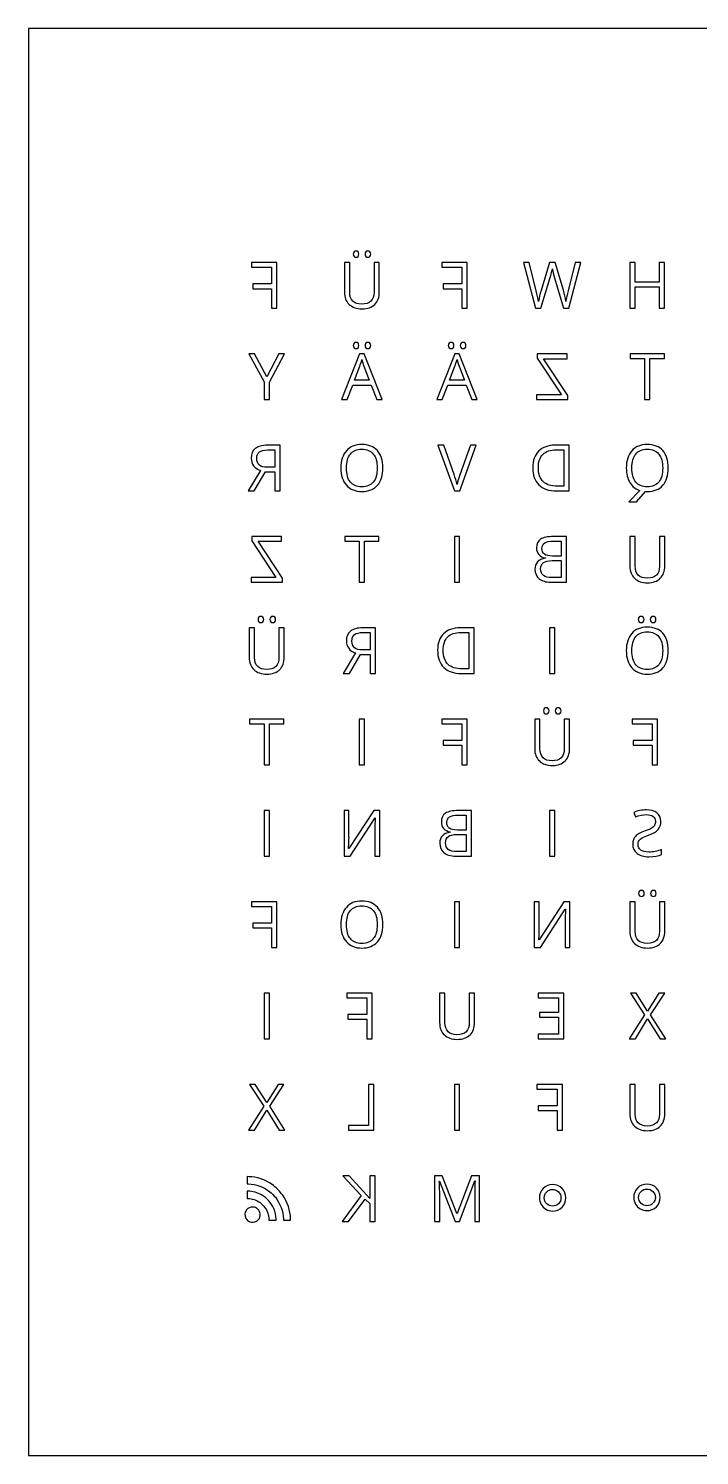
# Model space of a CAD drawing. Extents: x 0 to 709, y 0 to 709.
# Drawn here: x 0 to 333, y 0 to 709 of the extents above; entities that cross this region are included whole.
import ezdxf

# ---------------------------------------------------------------- set-up
doc = ezdxf.new("R2010")
doc.units = 0
doc.layers.get('0').update_dxf_attribs({"linetype": 'CONTINUOUS'})

msp = doc.modelspace()

# ---------------------------------------------------------------- linework, layer by layer
at = {"color": 7}
for points in [[(708.661417, 708.661417), (0, 708.661417), (0, 0), (708.661417, 0)], [(163.934385, 596.590372)], [(169.83894, 596.590372)], [(120.645555, 569.765722), (123.280132, 569.765722), (123.280132, 592.421782), (110.649667, 592.421782), (110.649667, 590.08179), (120.645555, 590.08179), (120.645555, 581.791095), (111.25407, 581.791095), (111.25407, 579.45111), (120.645555, 579.45111)], [(215.096002, 569.765722), (217.730572, 569.765722), (217.730572, 592.421782), (205.100115, 592.421782), (205.100115, 590.08179), (215.096002, 590.08179), (215.096002, 581.791095), (205.704525, 581.791095), (205.704525, 579.45111), (215.096002, 579.45111)], [(298.496602, 569.765722), (301.131173, 569.765722), (301.131173, 580.427392), (313.06425, 580.427392), (313.06425, 569.765722), (315.69882, 569.765722), (315.69882, 592.421782), (313.06425, 592.421782), (313.06425, 582.78288), (301.131172, 582.78288), (301.131172, 592.421782), (298.496602, 592.421782)], [(118.212443, 535.741995), (112.168418, 547.070025), (109.31688, 547.070025), (116.879655, 533.200545), (116.879655, 524.413965), (119.545222, 524.413965), (119.545222, 533.076577), (127.09251, 547.070025), (124.209975, 547.070025)], [(158.115075, 524.413965), (160.935622, 531.61989), (170.017155, 531.61989), (172.806705, 524.413965), (175.472273, 524.413965), (166.514723, 547.163002), (164.298585, 547.163002), (155.38752, 524.413965)], [(163.926637, 551.238607)], [(169.831192, 551.238607)], [(205.340325, 524.413965), (208.160873, 531.61989), (217.242405, 531.61989), (220.031955, 524.413965), (222.697522, 524.413965), (213.739972, 547.163002), (211.523835, 547.163002), (202.61277, 524.413965)], [(211.151887, 551.238607)], [(217.056443, 551.238607)], [(252.092812, 524.413965), (267.667792, 524.413965), (267.667792, 526.47501), (255.641737, 544.699035), (267.29586, 544.699035), (267.29586, 547.070025), (252.433763, 547.070025), (252.433763, 545.008972), (264.45981, 526.800442), (252.092813, 526.800442)], [(305.795925, 524.413965), (308.430502, 524.413965), (308.430502, 544.730032), (315.605842, 544.730032), (315.605842, 547.070025), (298.620577, 547.070025), (298.620577, 544.730032), (305.795925, 544.730032)], [(155.007833, 490.42122)], [(173.062418, 490.42122)], [(250.248607, 490.607182)], [(253.038157, 490.514205)], [(296.683395, 490.421235)], [(314.737972, 490.42122)], [(110.417205, 433.710435), (125.992192, 433.710435), (125.992192, 435.771495), (113.96613, 453.995512), (125.620245, 453.995512), (125.620245, 456.366495), (110.758147, 456.366495), (110.758147, 454.305442), (122.78421, 436.096912), (110.417205, 436.096912)], [(164.120355, 433.710435), (166.754932, 433.710435), (166.754932, 454.02651), (173.930273, 454.02651), (173.930273, 456.366495), (156.945015, 456.366495), (156.945015, 454.02651), (164.120355, 454.02651)], [(213.964687, 433.710435), (213.964687, 456.366495), (211.33011, 456.366495), (211.33011, 433.710435)], [(116.709188, 415.183327)], [(122.613735, 415.183327)], [(305.47047, 415.183327)], [(311.375025, 415.183327)], [(261.189847, 388.358685), (261.189847, 411.014737), (258.55527, 411.014737), (258.55527, 388.358685)], [(203.023447, 399.903667)], [(205.812997, 399.81069)], [(296.683395, 399.717705)], [(314.737972, 399.717705)], [(258.384795, 369.831592)], [(264.289335, 369.831592)], [(116.895157, 343.00695), (119.529728, 343.00695), (119.529728, 363.323017), (126.705067, 363.323017), (126.705067, 365.663002), (109.71981, 365.663002), (109.71981, 363.323017), (116.895157, 363.323017)], [(166.739438, 343.00695), (166.739438, 365.663002), (164.10486, 365.663002), (164.10486, 343.00695)], [(215.096002, 343.00695), (217.730572, 343.00695), (217.730572, 365.663002), (205.100115, 365.663002), (205.100115, 363.323017), (215.096002, 363.323017), (215.096002, 355.032322), (205.704525, 355.032322), (205.704525, 352.69233), (215.096002, 352.69233)], [(309.546315, 343.00695), (312.180893, 343.00695), (312.180893, 365.663002), (299.550428, 365.663002), (299.550428, 363.323017), (309.546315, 363.323017), (309.546315, 355.032322), (300.15483, 355.032322), (300.15483, 352.69233), (309.546315, 352.69233)], [(119.514232, 297.655177), (119.514232, 320.311237), (116.879655, 320.311237), (116.879655, 297.655177)], [(261.14022, 297.655177), (261.14022, 320.311237), (258.50565, 320.311237), (258.50565, 297.655177)], [(299.865052, 303.683362)], [(305.609955, 279.128085)], [(311.514495, 279.128085)], [(120.645555, 252.303442), (123.280132, 252.303442), (123.280132, 274.959495), (110.649667, 274.959495), (110.649667, 272.61951), (120.645555, 272.61951), (120.645555, 264.328815), (111.25407, 264.328815), (111.25407, 261.98883), (120.645555, 261.98883)], [(213.964687, 252.303442), (213.964687, 274.959495), (211.33011, 274.959495), (211.33011, 252.303442)], [(155.007833, 263.662462)], [(173.062418, 263.662462)], [(119.565937, 206.951677), (119.565937, 229.60773), (116.93136, 229.60773), (116.93136, 206.951677)], [(167.922413, 206.951677), (170.556983, 206.951677), (170.556983, 229.60773), (157.926525, 229.60773), (157.926525, 227.267745), (167.922413, 227.267745), (167.922413, 218.977057), (158.53092, 218.977057), (158.53092, 216.637065), (167.922413, 216.637065)], [(253.012305, 206.951677), (265.642763, 206.951677), (265.642763, 229.60773), (253.012305, 229.60773), (253.012305, 227.267745), (263.008193, 227.267745), (263.008193, 219.968835), (253.6167, 219.968835), (253.6167, 217.644345), (263.008193, 217.644345), (263.008193, 209.307165), (253.012305, 209.307165)], [(298.176517, 206.937262), (301.167532, 206.937262), (307.25805, 216.90159), (313.457048, 206.937262), (316.246605, 206.937262), (308.714812, 218.77668), (315.735187, 229.593322), (312.821655, 229.593322), (307.196055, 220.62078), (301.523978, 229.593322), (298.718925, 229.593322), (305.7393, 218.869665)], [(109.169655, 161.59989), (112.16067, 161.59989), (118.251188, 171.564217), (124.450185, 161.59989), (127.239743, 161.59989), (119.70795, 173.439307), (126.728325, 184.25595), (123.814792, 184.25595), (118.189192, 175.283407), (112.517115, 184.25595), (109.712063, 184.25595), (116.732438, 173.532292)], [(213.964687, 161.59989), (213.964687, 184.25595), (211.33011, 184.25595), (211.33011, 161.59989)], [(262.321163, 161.59989), (264.955733, 161.59989), (264.955733, 184.25595), (252.325275, 184.25595), (252.325275, 181.915957), (262.321163, 181.915957), (262.321163, 173.625262), (252.92967, 173.625262), (252.92967, 171.285277), (262.321163, 171.285277)], [(171.433793, 161.5521), (171.433793, 184.209442), (168.799215, 184.209442), (168.799215, 163.938712), (158.803328, 163.938712), (158.803328, 161.5521)], [(155.689718, 116.248102), (158.78922, 116.248102), (167.049382, 127.235212), (169.4205, 125.127667), (169.4205, 116.248102), (172.055077, 116.248102), (172.055077, 138.904162), (169.4205, 138.904162), (169.4205, 127.66911), (159.145657, 138.904162), (156.030667, 138.904162), (165.143197, 129.06381)], [(264.268912, 127.970564)], [(266.69719, 127.970564)], [(311.096662, 128.164214)], [(313.52494, 128.164214)], [(109.108897, 116.392807)]]:
    msp.add_lwpolyline(points, close=True, dxfattribs=at)
for points in [[(156.759045, 592.421782), (156.759045, 577.761975)], [(159.393622, 577.668997), (159.393622, 592.421782), (156.759045, 592.421782)], [(174.100747, 577.823962), (174.100747, 592.421782), (171.46617, 592.421782), (171.46617, 577.638007)], [(251.976578, 578.459325), (248.41215, 592.421782), (245.622608, 592.421782), (251.682127, 569.765722)], [(265.459402, 578.645287), (261.39906, 592.421782), (258.60951, 592.421782), (254.347695, 578.521312)], [(261.089108, 584.843932), (265.52139, 569.765722), (268.12497, 569.765722), (274.1535, 592.421782), (271.36395, 592.421782), (267.784027, 578.428335)], [(251.682127, 569.765722), (254.285707, 569.765722), (258.857467, 584.93691)], [(161.756992, 533.990872), (164.391562, 541.010842)], [(166.421738, 541.010842), (169.087305, 533.990872), (161.756992, 533.990872)], [(208.982242, 533.990872), (211.616813, 541.010842)], [(213.646987, 541.010842), (216.312555, 533.990872), (208.982242, 533.990872)], [(122.265045, 488.484142), (122.265045, 479.0622), (124.899615, 479.0622), (124.899615, 501.718252), (118.685115, 501.718252)], [(118.840095, 499.409265), (122.265045, 499.409265), (122.265045, 490.746652)], [(206.045467, 501.718252), (203.209417, 501.718252), (211.376602, 479.0622), (213.980182, 479.0622), (222.100875, 501.718252), (219.311317, 501.718252), (214.104157, 487.05846)], [(211.22163, 487.151437), (206.045467, 501.718252)], [(262.057703, 479.0622), (268.33419, 479.0622), (268.33419, 501.718252), (261.391305, 501.718252)], [(261.871733, 499.440255), (265.699613, 499.440255), (265.699613, 481.340205), (262.491637, 481.340205)], [(115.089705, 489.24348), (108.937193, 479.0622), (112.05219, 479.0622), (117.538305, 488.484142), (122.265045, 488.484142)], [(122.265045, 490.746652), (118.654125, 490.746652)], [(303.378308, 479.279152), (297.985185, 473.669377), (301.813065, 473.669377), (306.229852, 478.78326), (307.08222, 478.752285)], [(259.14417, 433.710435), (267.047895, 433.710435), (267.047895, 456.366495)], [(260.538945, 454.08849), (264.413325, 454.08849), (264.413325, 446.665605)], [(267.047895, 456.366495), (260.647432, 456.366495)], [(298.434615, 456.366495), (298.434615, 441.706695)], [(301.069185, 441.613717), (301.069185, 456.366495), (298.434615, 456.366495)], [(315.77631, 441.768682), (315.77631, 456.366495), (313.141733, 456.366495), (313.141733, 441.58272)], [(264.413325, 446.665605), (260.074027, 446.665605)], [(256.5096, 445.735815), (256.5096, 445.58085)], [(264.413325, 444.4341), (264.413325, 435.95745), (259.686585, 435.95745)], [(259.903552, 444.4341), (264.413325, 444.4341)], [(109.53384, 411.014737), (109.53384, 396.354945)], [(112.168418, 396.26196), (112.168418, 411.014737), (109.53384, 411.014737)], [(126.875543, 396.416925), (126.875543, 411.014737), (124.240972, 411.014737), (124.240972, 396.23097)], [(169.490242, 397.780627), (169.490242, 388.358685), (172.124813, 388.358685), (172.124813, 411.014737), (165.91032, 411.014737)], [(166.0653, 408.705742), (169.490242, 408.705742), (169.490242, 400.043137)], [(214.832542, 388.358685), (221.10903, 388.358685), (221.10903, 411.014737), (214.166153, 411.014737)], [(214.646572, 408.73674), (218.47446, 408.73674), (218.47446, 390.63669), (215.266478, 390.63669)], [(162.314895, 398.539957), (156.162397, 388.358685), (159.277395, 388.358685), (164.76351, 397.780627), (169.490242, 397.780627)], [(169.490242, 400.043137), (165.87933, 400.043137)], [(251.209455, 365.663002), (251.209455, 351.003195)], [(253.844033, 350.910225), (253.844033, 365.663002), (251.209455, 365.663002)], [(268.551158, 351.06519), (268.551158, 365.663002), (265.91658, 365.663002), (265.91658, 350.879227)], [(159.044932, 307.309575), (159.044932, 320.311237), (156.58083, 320.311237), (156.58083, 297.655177)], [(171.845857, 310.532865), (171.845857, 297.655177), (174.27897, 297.655177), (174.27897, 320.311237), (171.30345, 320.311237), (158.951947, 301.374367), (158.827965, 301.374367)], [(211.919017, 297.655177), (219.822735, 297.655177), (219.822735, 320.311237)], [(219.822735, 320.311237), (213.422272, 320.311237)], [(300.438457, 319.396935), (301.25982, 317.103442)], [(156.58083, 297.655177), (159.58734, 297.655177), (171.96984, 316.66953), (172.093822, 316.66953)], [(213.313785, 318.033232), (217.188165, 318.033232), (217.188165, 310.610355)], [(209.28444, 309.680557), (209.28444, 309.525592)], [(217.188165, 308.378842), (217.188165, 299.902192), (212.461425, 299.902192)], [(212.678392, 308.378842), (217.188165, 308.378842)], [(217.188165, 310.610355), (212.848867, 310.610355)], [(314.122748, 298.383517), (314.122748, 300.924967)], [(253.495335, 261.957832), (253.495335, 274.959495), (251.031233, 274.959495), (251.031232, 252.303442)], [(251.031232, 252.303442), (254.03775, 252.303442), (266.42025, 271.317795), (266.544225, 271.317795)], [(266.296267, 265.18113), (266.296267, 252.303442), (268.729373, 252.303442), (268.729373, 274.959495), (265.753852, 274.959495), (253.40235, 256.022632), (253.278375, 256.022632)], [(298.434615, 274.959495), (298.434615, 260.299695)], [(301.069185, 260.206717), (301.069185, 274.959495), (298.434615, 274.959495)], [(315.77631, 260.361682), (315.77631, 274.959495), (313.141733, 274.959495), (313.141733, 260.175727)], [(204.035865, 229.60773), (204.035865, 214.94793)], [(206.670435, 214.854952), (206.670435, 229.60773), (204.035865, 229.60773)], [(221.37756, 215.009917), (221.37756, 229.60773), (218.742983, 229.60773), (218.742983, 214.823955)], [(298.434615, 184.25595), (298.434615, 169.596142)], [(301.069185, 169.503165), (301.069185, 184.25595), (298.434615, 184.25595)], [(315.77631, 169.65813), (315.77631, 184.25595), (313.141733, 184.25595), (313.141733, 169.472175)], [(109.26318, 138.44547), (108.494933, 138.46407), (108.500933, 136.675252), (108.506933, 134.886435), (109.145445, 134.867685)], [(221.434478, 130.65996), (221.434478, 116.248102), (223.867583, 116.248102), (223.867583, 138.904162), (219.900225, 138.904162), (212.724885, 120.215235), (212.60091, 120.215235), (205.363575, 138.904162), (201.427208, 138.904162), (201.427208, 116.248102), (204.061778, 116.248102), (204.061778, 130.845915)], [(203.844825, 136.300725), (203.9688, 136.300725), (211.717545, 116.248102), (213.840705, 116.248102)], [(213.840705, 116.248102), (221.52747, 136.331722), (221.651445, 136.331722)], [(109.00488, 131.25585), (108.50646, 131.2692), (108.49536, 129.481485), (108.48426, 127.69377), (108.834675, 127.682745)], [(119.28204, 117.235762), (119.29329, 116.88552), (121.082962, 116.89542), (121.082955, 116.895262)], [(121.082955, 116.895262), (122.872635, 116.905162), (122.863185, 117.301837)], [(126.467603, 117.545302), (126.486353, 116.906542), (128.274442, 116.902837)], [(128.274442, 116.902837), (130.063215, 116.899087), (130.04469, 117.665625)]]:
    msp.add_lwpolyline(points, dxfattribs=at)
for points in [[(161.547773, 597.752617), (161.258487, 597.515002), (161.113845, 597.127587), (161.113845, 596.590372)], [(161.113845, 596.590372), (161.113845, 596.073817), (161.258487, 595.6864), (161.547773, 595.42812)], [(162.53961, 598.10904), (162.15734, 598.10904), (161.826727, 597.990232), (161.547773, 597.752617)], [(161.547773, 595.42812), (161.826727, 595.180175), (162.15734, 595.056202), (162.53961, 595.056202)], [(163.531455, 597.752617), (163.2525, 597.990232), (162.921885, 598.10904), (162.53961, 598.10904)], [(162.53961, 595.056202), (162.921885, 595.056202), (163.2525, 595.180175), (163.531455, 595.42812)], [(163.934385, 596.590372), (163.934385, 597.127587), (163.800075, 597.515002), (163.531455, 597.752617)], [(163.531455, 595.42812), (163.800075, 595.6864), (163.934385, 596.073817), (163.934385, 596.590372)], [(167.436825, 597.752617), (167.147535, 597.515002), (167.00289, 597.127587), (167.00289, 596.590372)], [(167.00289, 596.590372), (167.00289, 596.073817), (167.147535, 595.6864), (167.436825, 595.42812)], [(168.444165, 598.10904), (168.05156, 598.10904), (167.71578, 597.990232), (167.436825, 597.752617)], [(167.436825, 595.42812), (167.71578, 595.180175), (168.05156, 595.056202), (168.444165, 595.056202)], [(169.436003, 597.752617), (169.157048, 597.990232), (168.826435, 598.10904), (168.444165, 598.10904)], [(168.444165, 595.056202), (168.826435, 595.056202), (169.157048, 595.180175), (169.436003, 595.42812)], [(169.83894, 596.590372), (169.83894, 597.127587), (169.704627, 597.515002), (169.436003, 597.752617)], [(169.436003, 595.42812), (169.704627, 595.6864), (169.83894, 596.073817), (169.83894, 596.590372)], [(259.585852, 587.47836), (259.854472, 588.501135), (259.99395, 589.115832), (260.004285, 589.322452)], [(260.004285, 589.322452), (260.231585, 587.958752), (260.593192, 586.465912), (261.089108, 584.843932)], [(258.857467, 584.93691), (259.074432, 585.60843), (259.317227, 586.45558), (259.585852, 587.47836)], [(156.759045, 577.761975), (156.759045, 575.179205), (157.539087, 573.14915), (159.099173, 571.67181)], [(160.94337, 573.283455), (159.910205, 574.30623), (159.393622, 575.768077), (159.393622, 577.668997)], [(171.46617, 577.638007), (171.46617, 575.747417), (170.949587, 574.2959), (169.916423, 573.283455)], [(171.869115, 571.687305), (173.35687, 573.17498), (174.100747, 575.220532), (174.100747, 577.823962)], [(253.092398, 573.097492), (252.896097, 574.564507), (252.524157, 576.351785), (251.976578, 578.459325)], [(254.347695, 578.521312), (253.851775, 576.919992), (253.433342, 575.112052), (253.092398, 573.097492)], [(266.699205, 573.097492), (266.42025, 574.988082), (266.006982, 576.837347), (265.459402, 578.645287)], [(267.784027, 578.428335), (267.288108, 576.46543), (266.9265, 574.688482), (266.699205, 573.097492)], [(159.099173, 571.67181), (160.659252, 570.194465), (162.803072, 569.455792), (165.530632, 569.455792)], [(165.360158, 571.764787), (163.448802, 571.764787), (161.97654, 572.27101), (160.94337, 573.283455)], [(169.916423, 573.283455), (168.883257, 572.27101), (167.364503, 571.764787), (165.360158, 571.764787)], [(165.530632, 569.455792), (168.258192, 569.455792), (170.37102, 570.19963), (171.869115, 571.687305)], [(162.531862, 552.757282), (162.149592, 552.757282), (161.81898, 552.638475), (161.540025, 552.40086)], [(163.523708, 552.40086), (163.244747, 552.638475), (162.914132, 552.757282), (162.531862, 552.757282)], [(168.436418, 552.757282), (168.043807, 552.757282), (167.708027, 552.638475), (167.429078, 552.40086)], [(169.428247, 552.40086), (169.149297, 552.638475), (168.818687, 552.757282), (168.436418, 552.757282)], [(209.757113, 552.757282), (209.374842, 552.757282), (209.04423, 552.638475), (208.765275, 552.40086)], [(210.748957, 552.40086), (210.469997, 552.638475), (210.139382, 552.757282), (209.757113, 552.757282)], [(215.66166, 552.757282), (215.269055, 552.757282), (214.933277, 552.638475), (214.654327, 552.40086)], [(216.653498, 552.40086), (216.374548, 552.638475), (216.043935, 552.757282), (215.66166, 552.757282)], [(161.540025, 552.40086), (161.25074, 552.163245), (161.106097, 551.775827), (161.106097, 551.238607)], [(161.106097, 551.238607), (161.106097, 550.722057), (161.25074, 550.334642), (161.540025, 550.076362)], [(161.540025, 550.076362), (161.81898, 549.828417), (162.149592, 549.704445), (162.531862, 549.704445)], [(162.531862, 549.704445), (162.914132, 549.704445), (163.244747, 549.828417), (163.523708, 550.076362)], [(163.926637, 551.238607), (163.926637, 551.775827), (163.792327, 552.163245), (163.523708, 552.40086)], [(163.523708, 550.076362), (163.792327, 550.334642), (163.926637, 550.722057), (163.926637, 551.238607)], [(167.429078, 552.40086), (167.139788, 552.163245), (166.995142, 551.775827), (166.995142, 551.238607)], [(166.995142, 551.238607), (166.995142, 550.722057), (167.139788, 550.334642), (167.429078, 550.076362)], [(167.429078, 550.076362), (167.708027, 549.828417), (168.043807, 549.704445), (168.436418, 549.704445)], [(168.436418, 549.704445), (168.818687, 549.704445), (169.149297, 549.828417), (169.428247, 550.076362)], [(169.831192, 551.238607), (169.831192, 551.775827), (169.696877, 552.163245), (169.428247, 552.40086)], [(169.428247, 550.076362), (169.696877, 550.334642), (169.831192, 550.722057), (169.831192, 551.238607)], [(208.765275, 552.40086), (208.47599, 552.163245), (208.331347, 551.775827), (208.331347, 551.238607)], [(208.331347, 551.238607), (208.331347, 550.722057), (208.47599, 550.334642), (208.765275, 550.076362)], [(208.765275, 550.076362), (209.04423, 549.828417), (209.374842, 549.704445), (209.757113, 549.704445)], [(209.757113, 549.704445), (210.139382, 549.704445), (210.469998, 549.828417), (210.748957, 550.076362)], [(211.151887, 551.238607), (211.151887, 551.775827), (211.017577, 552.163245), (210.748957, 552.40086)], [(210.748957, 550.076362), (211.017577, 550.334642), (211.151887, 550.722057), (211.151887, 551.238607)], [(214.654327, 552.40086), (214.365037, 552.163245), (214.220392, 551.775827), (214.220393, 551.238607)], [(214.220393, 551.238607), (214.220392, 550.722057), (214.365037, 550.334642), (214.654327, 550.076362)], [(214.654327, 550.076362), (214.933277, 549.828417), (215.269055, 549.704445), (215.66166, 549.704445)], [(215.66166, 549.704445), (216.043935, 549.704445), (216.374548, 549.828417), (216.653498, 550.076362)], [(217.056443, 551.238607), (217.056443, 551.775827), (216.922127, 552.163245), (216.653498, 552.40086)], [(216.653498, 550.076362), (216.922127, 550.334642), (217.056443, 550.722057), (217.056443, 551.238607)], [(164.391562, 541.010842), (164.732507, 541.899317), (165.083785, 542.989247), (165.445395, 544.280632)], [(165.445395, 544.280632), (165.67269, 543.288847), (165.998137, 542.198917), (166.421738, 541.010842)], [(211.616813, 541.010842), (211.957758, 541.899317), (212.309035, 542.989247), (212.670645, 544.280632)], [(212.670645, 544.280632), (212.89794, 543.288847), (213.223388, 542.198917), (213.646987, 541.010842)], [(112.53261, 500.122102), (111.199825, 499.058002), (110.533433, 497.456685), (110.533433, 495.31815)], [(118.685115, 501.718252), (115.905895, 501.718252), (113.85506, 501.186202), (112.53261, 500.122102)], [(113.260995, 495.178687), (113.260995, 496.676687), (113.705258, 497.756285), (114.593783, 498.41748)], [(114.593783, 498.41748), (115.471973, 499.07867), (116.88741, 499.409265), (118.840095, 499.409265)], [(157.75089, 498.97536), (155.922185, 496.90914), (155.007833, 494.05776), (155.007833, 490.42122)], [(165.37566, 502.074682), (162.12118, 502.074682), (159.57959, 501.041575), (157.75089, 498.97536)], [(157.797375, 490.42122), (157.797375, 493.46889), (158.437942, 495.777887), (159.719078, 497.348212)], [(159.719078, 497.348212), (160.989868, 498.928867), (162.875395, 499.719195), (165.37566, 499.719195)], [(173.124405, 499.021845), (171.306035, 501.05707), (168.72312, 502.074682), (165.37566, 502.074682)], [(165.37566, 499.719195), (167.88625, 499.719195), (169.797608, 498.923702), (171.109733, 497.332717)], [(171.109733, 497.332717), (172.411522, 495.752062), (173.062417, 493.44823), (173.062418, 490.42122)], [(175.851968, 490.452217), (175.851968, 494.140412), (174.94278, 496.996955), (173.124405, 499.021845)], [(253.177635, 498.789397), (251.22495, 496.836822), (250.248607, 494.109417), (250.248607, 490.607182)], [(253.038158, 490.514205), (253.038157, 493.468895), (253.782037, 495.69524), (255.269798, 497.19324)], [(261.391305, 501.718252), (257.86821, 501.718252), (255.13032, 500.741967), (253.177635, 498.789397)], [(255.269798, 497.19324), (256.747228, 498.69125), (258.947873, 499.440255), (261.871733, 499.440255)], [(299.426452, 498.975375), (297.597747, 496.909155), (296.683395, 494.057775), (296.683395, 490.421235)], [(307.051215, 502.074697), (303.796745, 502.074697), (301.255157, 501.04159), (299.426452, 498.975375)], [(299.472945, 490.42122), (299.472945, 493.46889), (300.113507, 495.777887), (301.394632, 497.348212)], [(301.394632, 497.348212), (302.665427, 498.928867), (304.550955, 499.719195), (307.051215, 499.719195)], [(314.799967, 499.02186), (312.981592, 501.057085), (310.398675, 502.074697), (307.051215, 502.074697)], [(307.051215, 499.719195), (309.561815, 499.719195), (311.473175, 498.923702), (312.785295, 497.332717)], [(312.785295, 497.332717), (314.08708, 495.752062), (314.737972, 493.44823), (314.737972, 490.42122)], [(317.52753, 490.452232), (317.52753, 494.140427), (316.618342, 496.99697), (314.799967, 499.02186)], [(110.533433, 495.31815), (110.533433, 492.32214), (112.05219, 490.29725), (115.089705, 489.24348)], [(114.562785, 491.84691), (113.694925, 492.590745), (113.260995, 493.701337), (113.260995, 495.178687)], [(118.654125, 490.746652), (116.79442, 490.746652), (115.43064, 491.113405), (114.562785, 491.84691)], [(155.007833, 490.42122), (155.007833, 486.79501), (155.92735, 483.943632), (157.766385, 481.867087)], [(159.719078, 483.432247), (158.437942, 485.012902), (157.797375, 487.34256), (157.797375, 490.42122)], [(173.062417, 490.42122), (173.062417, 487.35289), (172.411522, 485.023232), (171.109733, 483.432247)], [(173.1399, 481.8051), (174.947945, 483.850655), (175.851968, 486.733027), (175.851968, 490.452217)], [(250.248607, 490.607182), (250.248607, 486.867327), (251.266277, 484.00562), (253.301617, 482.02206)], [(255.409275, 483.6492), (253.82853, 485.198865), (253.038157, 487.4872), (253.038157, 490.514205)], [(296.683395, 490.42122), (296.683395, 487.518185), (297.267135, 485.105877), (298.434615, 483.184297)], [(301.394632, 483.432247), (300.113507, 485.012902), (299.472945, 487.34256), (299.472945, 490.42122)], [(314.737972, 490.42122), (314.737972, 487.35289), (314.08708, 485.023232), (312.785295, 483.432247)], [(314.81547, 481.805115), (316.62351, 483.85067), (317.52753, 486.733042), (317.52753, 490.452232)], [(165.40665, 481.061265), (162.89606, 481.061265), (161.000203, 481.851592), (159.719078, 483.432247)], [(171.109733, 483.432247), (169.797607, 481.851592), (167.89658, 481.061265), (165.40665, 481.061265)], [(212.678392, 482.146027), (212.306452, 483.819662), (211.820865, 485.488132), (211.22163, 487.151437)], [(214.104157, 487.05846), (213.504922, 485.37449), (213.029667, 483.737012), (212.678392, 482.146027)], [(253.301617, 482.02206), (255.326622, 480.04882), (258.245317, 479.0622), (262.057703, 479.0622)], [(262.491637, 481.340205), (259.350807, 481.340205), (256.99002, 482.10987), (255.409275, 483.6492)], [(298.434615, 483.184297), (299.60209, 481.262717), (301.249987, 479.961002), (303.378308, 479.279152)], [(307.08222, 481.061265), (304.57162, 481.061265), (302.675757, 481.851592), (301.394632, 483.432247)], [(312.785295, 483.432247), (311.473175, 481.851592), (309.57215, 481.061265), (307.08222, 481.061265)], [(157.766385, 481.867087), (159.595085, 479.790542), (162.14184, 478.75227), (165.40665, 478.75227)], [(165.40665, 478.75227), (168.74378, 478.75227), (171.32153, 479.76988), (173.1399, 481.8051)], [(307.08222, 478.752285), (310.41934, 478.752285), (312.99709, 479.769895), (314.81547, 481.805115)], [(254.12298, 455.018287), (252.779865, 454.119482), (252.108307, 452.69896), (252.108307, 450.75672)], [(260.647432, 456.366495), (257.640918, 456.366495), (255.4661, 455.917092), (254.12298, 455.018287)], [(256.199647, 453.236182), (257.108832, 453.804387), (258.555265, 454.08849), (260.538945, 454.08849)], [(252.108307, 450.75672), (252.108307, 449.41368), (252.485415, 448.30309), (253.23963, 447.42495)], [(253.23963, 447.42495), (253.98351, 446.557135), (255.0735, 445.99409), (256.5096, 445.735815)], [(254.83587, 450.493275), (254.83587, 451.764), (255.290462, 452.678302), (256.199647, 453.236182)], [(256.06017, 447.533422), (255.24397, 448.122292), (254.83587, 449.10891), (254.83587, 450.493275)], [(260.074027, 446.665605), (258.214322, 446.665605), (256.87637, 446.954877), (256.06017, 447.533422)], [(256.5096, 445.58085), (253.06915, 444.99198), (251.348925, 443.18404), (251.348925, 440.15703)], [(251.348925, 440.15703), (251.348925, 438.13214), (252.035982, 436.551485), (253.410097, 435.415065)], [(254.169472, 440.342985), (254.169472, 441.748015), (254.644732, 442.781125), (255.595253, 443.442315)], [(255.564247, 437.011215), (254.634397, 437.72406), (254.169472, 438.83465), (254.169472, 440.342985)], [(255.595253, 443.442315), (256.535427, 444.103505), (257.971527, 444.4341), (259.903552, 444.4341)], [(298.434615, 441.706695), (298.434615, 439.123925), (299.214655, 437.093867), (300.774735, 435.616522)], [(302.61894, 437.228167), (301.58577, 438.250942), (301.069185, 439.712792), (301.069185, 441.613717)], [(313.141733, 441.58272), (313.141732, 439.69213), (312.625153, 438.240612), (311.591993, 437.228167)], [(313.54467, 435.632017), (315.03243, 437.119697), (315.77631, 439.165252), (315.77631, 441.768682)], [(253.410097, 435.415065), (254.773877, 434.278645), (256.685235, 433.710435), (259.14417, 433.710435)], [(259.686585, 435.95745), (257.85788, 435.95745), (256.483767, 436.308705), (255.564247, 437.011215)], [(300.774735, 435.616522), (302.334815, 434.139182), (304.478635, 433.400512), (307.206195, 433.400512)], [(307.03572, 435.7095), (305.12436, 435.7095), (303.6521, 436.215722), (302.61894, 437.228167)], [(311.591993, 437.228167), (310.558823, 436.215722), (309.040065, 435.7095), (307.03572, 435.7095)], [(307.206195, 433.400512), (309.93375, 433.400512), (312.046575, 434.144347), (313.54467, 435.632017)], [(114.322575, 416.34558), (114.033285, 416.10796), (113.88864, 415.720542), (113.88864, 415.183327)], [(113.88864, 415.183327), (113.88864, 414.666772), (114.033285, 414.27936), (114.322575, 414.02109)], [(115.314413, 416.702002), (114.932137, 416.702002), (114.601525, 416.583195), (114.322575, 416.34558)], [(114.322575, 414.02109), (114.601525, 413.77314), (114.932137, 413.649165), (115.314413, 413.649165)], [(116.30625, 416.34558), (116.0273, 416.583195), (115.696687, 416.702002), (115.314413, 416.702002)], [(115.314413, 413.649165), (115.696687, 413.649165), (116.0273, 413.77314), (116.30625, 414.02109)], [(116.709188, 415.183327), (116.709188, 415.720542), (116.574875, 416.10796), (116.30625, 416.34558)], [(116.30625, 414.02109), (116.574875, 414.27936), (116.709188, 414.666772), (116.709188, 415.183327)], [(120.21162, 416.34558), (119.922335, 416.10796), (119.777692, 415.720542), (119.777693, 415.183327)], [(119.777693, 415.183327), (119.777692, 414.666772), (119.922335, 414.27936), (120.21162, 414.02109)], [(121.21896, 416.702002), (120.826355, 416.702002), (120.490575, 416.583195), (120.21162, 416.34558)], [(120.21162, 414.02109), (120.490575, 413.77314), (120.826355, 413.649165), (121.21896, 413.649165)], [(122.210798, 416.34558), (121.931843, 416.583195), (121.60123, 416.702002), (121.21896, 416.702002)], [(121.21896, 413.649165), (121.60123, 413.649165), (121.931843, 413.77314), (122.210798, 414.02109)], [(122.613735, 415.183327), (122.613735, 415.720542), (122.479423, 416.10796), (122.210798, 416.34558)], [(122.210798, 414.02109), (122.479423, 414.27936), (122.613735, 414.666772), (122.613735, 415.183327)], [(307.051215, 411.371167), (303.796745, 411.371167), (301.255157, 410.33806), (299.426452, 408.271845)], [(303.083858, 416.34558), (302.794572, 416.10796), (302.64993, 415.720542), (302.64993, 415.183327)], [(302.64993, 415.183327), (302.64993, 414.666772), (302.794572, 414.27936), (303.083858, 414.02109)], [(304.075702, 416.702002), (303.693427, 416.702002), (303.362813, 416.583195), (303.083858, 416.34558)], [(303.083858, 414.02109), (303.362813, 413.77314), (303.693427, 413.649165), (304.075702, 413.649165)], [(305.06754, 416.34558), (304.788585, 416.583195), (304.457972, 416.702002), (304.075702, 416.702002)], [(304.075702, 413.649165), (304.457972, 413.649165), (304.788585, 413.77314), (305.06754, 414.02109)], [(305.47047, 415.183327), (305.47047, 415.720542), (305.33616, 416.10796), (305.06754, 416.34558)], [(305.06754, 414.02109), (305.33616, 414.27936), (305.47047, 414.666772), (305.47047, 415.183327)], [(314.799967, 408.31833), (312.981592, 410.353555), (310.398675, 411.371167), (307.051215, 411.371167)], [(308.97291, 416.34558), (308.683625, 416.10796), (308.538982, 415.720542), (308.538982, 415.183327)], [(308.538982, 415.183327), (308.538982, 414.666772), (308.683625, 414.27936), (308.97291, 414.02109)], [(309.980243, 416.702002), (309.587643, 416.702002), (309.251865, 416.583195), (308.97291, 416.34558)], [(308.97291, 414.02109), (309.251865, 413.77314), (309.587643, 413.649165), (309.980243, 413.649165)], [(310.972088, 416.34558), (310.693132, 416.583195), (310.362517, 416.702002), (309.980243, 416.702002)], [(309.980243, 413.649165), (310.362517, 413.649165), (310.693132, 413.77314), (310.972088, 414.02109)], [(311.375025, 415.183327), (311.375025, 415.720542), (311.240712, 416.10796), (310.972088, 416.34558)], [(310.972088, 414.02109), (311.240712, 414.27936), (311.375025, 414.666772), (311.375025, 415.183327)], [(159.757815, 409.418587), (158.42503, 408.354487), (157.758637, 406.75317), (157.758638, 404.614635)], [(157.758638, 404.614635), (157.758637, 401.61862), (159.27739, 399.593727), (162.314895, 398.539957)], [(165.91032, 411.014737), (163.1311, 411.014737), (161.080265, 410.482687), (159.757815, 409.418587)], [(160.486193, 404.475172), (160.486192, 405.973172), (160.930455, 407.05277), (161.81898, 407.713965)], [(161.787982, 401.143402), (160.920122, 401.887232), (160.486192, 402.997822), (160.486193, 404.475172)], [(161.81898, 407.713965), (162.69717, 408.37515), (164.11261, 408.705742), (166.0653, 408.705742)], [(205.952482, 408.085875), (203.999792, 406.133305), (203.023447, 403.405902), (203.023447, 399.903667)], [(205.812997, 399.81069), (205.812997, 402.765375), (206.556878, 404.99172), (208.044638, 406.489725)], [(214.166153, 411.014737), (210.643057, 411.014737), (207.905167, 410.03845), (205.952482, 408.085875)], [(208.044638, 406.489725), (209.522067, 407.987735), (211.722713, 408.73674), (214.646572, 408.73674)], [(299.426452, 408.271845), (297.597747, 406.205625), (296.683395, 403.354245), (296.683395, 399.717705)], [(299.472945, 399.717705), (299.472945, 402.765375), (300.113507, 405.074372), (301.394632, 406.644697)], [(301.394632, 406.644697), (302.665427, 408.225352), (304.550955, 409.01568), (307.051215, 409.01568)], [(307.051215, 409.01568), (309.561815, 409.01568), (311.473175, 408.220187), (312.785295, 406.629202)], [(312.785295, 406.629202), (314.08708, 405.048547), (314.737972, 402.744715), (314.737972, 399.717705)], [(317.52753, 399.748702), (317.52753, 403.436897), (316.618342, 406.29344), (314.799967, 408.31833)], [(165.87933, 400.043137), (164.019625, 400.043137), (162.655842, 400.409892), (161.787982, 401.143402)], [(203.023447, 399.903667), (203.023447, 396.163817), (204.041117, 393.30211), (206.076457, 391.318545)], [(208.184115, 392.945685), (206.60337, 394.49535), (205.812997, 396.783685), (205.812997, 399.81069)], [(296.683395, 399.717705), (296.683395, 396.0915), (297.602915, 393.240122), (299.441955, 391.163572)], [(301.394632, 392.728732), (300.113507, 394.309387), (299.472945, 396.639045), (299.472945, 399.717705)], [(314.737972, 399.717705), (314.737972, 396.649375), (314.08708, 394.319717), (312.785295, 392.728732)], [(314.81547, 391.101592), (316.62351, 393.147142), (317.52753, 396.029512), (317.52753, 399.748702)], [(109.53384, 396.354945), (109.53384, 393.77217), (110.313882, 391.742112), (111.873967, 390.264772)], [(111.873967, 390.264772), (113.434047, 388.787427), (115.577867, 388.048755), (118.305427, 388.048755)], [(113.718165, 391.876417), (112.685, 392.899197), (112.168418, 394.361045), (112.168418, 396.26196)], [(118.134952, 390.35775), (116.223598, 390.35775), (114.751335, 390.863972), (113.718165, 391.876417)], [(122.691217, 391.876417), (121.658052, 390.863972), (120.139297, 390.35775), (118.134952, 390.35775)], [(118.305427, 388.048755), (121.032987, 388.048755), (123.145815, 388.792592), (124.64391, 390.280267)], [(124.240972, 396.23097), (124.240972, 394.34038), (123.724387, 392.888862), (122.691217, 391.876417)], [(124.64391, 390.280267), (126.131665, 391.767942), (126.875543, 393.813495), (126.875543, 396.416925)], [(206.076457, 391.318545), (208.101467, 389.345305), (211.020162, 388.358685), (214.832542, 388.358685)], [(215.266478, 390.63669), (212.125648, 390.63669), (209.76486, 391.406355), (208.184115, 392.945685)], [(299.441955, 391.163572), (301.270655, 389.087027), (303.81741, 388.048755), (307.08222, 388.048755)], [(307.08222, 390.35775), (304.57162, 390.35775), (302.675757, 391.148077), (301.394632, 392.728732)], [(312.785295, 392.728732), (311.473175, 391.148077), (309.57215, 390.35775), (307.08222, 390.35775)], [(307.08222, 388.048755), (310.41934, 388.048755), (312.99709, 389.066367), (314.81547, 391.101592)], [(255.998183, 370.993837), (255.708893, 370.756222), (255.564248, 370.368807), (255.564248, 369.831592)], [(255.564248, 369.831592), (255.564248, 369.315037), (255.708893, 368.92762), (255.998183, 368.66934)], [(256.99002, 371.35026), (256.60775, 371.35026), (256.277137, 371.231452), (255.998183, 370.993837)], [(255.998183, 368.66934), (256.277137, 368.4214), (256.60775, 368.29743), (256.99002, 368.29743)], [(257.981865, 370.993837), (257.702905, 371.231452), (257.37229, 371.35026), (256.99002, 371.35026)], [(256.99002, 368.29743), (257.37229, 368.29743), (257.702905, 368.4214), (257.981865, 368.66934)], [(258.384795, 369.831592), (258.384795, 370.368807), (258.250485, 370.756222), (257.981865, 370.993837)], [(257.981865, 368.66934), (258.250485, 368.92762), (258.384795, 369.315037), (258.384795, 369.831592)], [(261.887227, 370.993837), (261.597942, 370.756222), (261.4533, 370.368807), (261.4533, 369.831592)], [(261.4533, 369.831592), (261.4533, 369.315037), (261.597942, 368.92762), (261.887227, 368.66934)], [(262.894567, 371.35026), (262.501962, 371.35026), (262.166182, 371.231452), (261.887227, 370.993837)], [(261.887227, 368.66934), (262.166182, 368.4214), (262.501962, 368.29743), (262.894567, 368.29743)], [(263.886405, 370.993837), (263.60745, 371.231452), (263.276838, 371.35026), (262.894567, 371.35026)], [(262.894567, 368.29743), (263.276838, 368.29743), (263.60745, 368.4214), (263.886405, 368.66934)], [(264.289335, 369.831592), (264.289335, 370.368807), (264.155025, 370.756222), (263.886405, 370.993837)], [(263.886405, 368.66934), (264.155025, 368.92762), (264.289335, 369.315037), (264.289335, 369.831592)], [(251.209455, 351.003195), (251.209455, 348.42043), (251.989495, 346.390375), (253.549575, 344.91303)], [(255.39378, 346.524675), (254.360615, 347.54745), (253.844033, 349.0093), (253.844033, 350.910225)], [(265.91658, 350.879227), (265.91658, 348.988637), (265.399998, 347.53712), (264.366833, 346.524675)], [(266.31951, 344.928525), (267.807275, 346.4162), (268.551158, 348.461755), (268.551158, 351.06519)], [(253.549575, 344.91303), (255.10966, 343.435685), (257.25348, 342.697012), (259.981035, 342.697012)], [(259.810568, 345.006007), (257.899207, 345.006007), (256.426945, 345.51223), (255.39378, 346.524675)], [(264.366833, 346.524675), (263.333663, 345.51223), (261.814908, 345.006007), (259.810568, 345.006007)], [(259.981035, 342.697012), (262.7086, 342.697012), (264.821425, 343.44085), (266.31951, 344.928525)], [(206.897828, 318.96303), (205.554712, 318.06423), (204.883155, 316.643707), (204.883155, 314.701462)], [(213.422272, 320.311237), (210.415757, 320.311237), (208.240942, 319.861835), (206.897828, 318.96303)], [(306.652957, 320.636662), (304.400652, 320.636662), (302.329152, 320.22342), (300.438457, 319.396935)], [(311.86011, 319.087005), (310.54799, 320.12011), (308.812272, 320.636662), (306.652957, 320.636662)], [(313.828297, 314.918415), (313.828297, 316.664365), (313.172235, 318.053895), (311.86011, 319.087005)], [(172.093822, 316.66953), (171.928512, 314.43802), (171.845857, 312.392465), (171.845857, 310.532865)], [(204.883155, 314.701462), (204.883155, 313.358422), (205.26026, 312.24783), (206.01447, 311.369685)], [(207.61071, 314.438025), (207.61071, 315.70874), (208.065302, 316.623037), (208.974487, 317.180917)], [(208.83501, 311.478165), (208.01881, 312.067035), (207.61071, 313.053655), (207.61071, 314.438025)], [(208.974487, 317.180917), (209.883677, 317.749127), (211.33011, 318.033232), (213.313785, 318.033232)], [(301.25982, 317.103442), (303.129855, 317.888602), (304.94823, 318.281182), (306.714945, 318.281182)], [(306.714945, 318.281182), (308.10972, 318.281182), (309.19971, 317.98158), (309.984915, 317.382375)], [(310.728795, 312.95034), (310.439505, 312.45445), (309.953917, 311.994717), (309.272032, 311.571142)], [(309.984915, 317.382375), (310.770125, 316.783175), (311.16273, 315.951525), (311.16273, 314.887425)], [(311.16273, 314.887425), (311.16273, 314.10226), (311.018085, 313.456565), (310.728795, 312.95034)], [(312.480015, 310.8738), (313.37887, 311.906905), (313.828297, 313.25511), (313.828297, 314.918415)], [(158.967442, 304.055287), (159.039762, 305.573952), (159.065592, 306.658715), (159.044932, 307.309575)], [(209.28444, 309.525592), (205.844, 308.936722), (204.12378, 307.128785), (204.12378, 304.10178)], [(206.01447, 311.369685), (206.75835, 310.501875), (207.84834, 309.938832), (209.28444, 309.680557)], [(206.944312, 304.287735), (206.944312, 305.69276), (207.419572, 306.725867), (208.370092, 307.387057)], [(208.370092, 307.387057), (209.310272, 308.048247), (210.746372, 308.378842), (212.678392, 308.378842)], [(212.848867, 310.610355), (210.989167, 310.610355), (209.651215, 310.899625), (208.83501, 311.478165)], [(301.213335, 307.46454), (300.31448, 306.493415), (299.865052, 305.233022), (299.865052, 303.683362)], [(306.110542, 310.191945), (303.734257, 309.344795), (302.101855, 308.43566), (301.213335, 307.46454)], [(302.53062, 303.43542), (302.53062, 304.220585), (302.69076, 304.861112), (303.01104, 305.357002)], [(303.01104, 305.357002), (303.320995, 305.863222), (303.84791, 306.328122), (304.591785, 306.751702)], [(304.591785, 306.751702), (305.325335, 307.175272), (306.446322, 307.655665), (307.954747, 308.19288)], [(309.272032, 311.571142), (308.579812, 311.157902), (307.525982, 310.69817), (306.110542, 310.191945)], [(307.954747, 308.19288), (310.062407, 308.94705), (311.57083, 309.84069), (312.480015, 310.8738)], [(158.827965, 301.374367), (158.848615, 301.653307), (158.895107, 302.546947), (158.967442, 304.055287)], [(204.12378, 304.10178), (204.12378, 302.076885), (204.810832, 300.49623), (206.184937, 299.359815)], [(206.184937, 299.359815), (207.548717, 298.22339), (209.460077, 297.655177), (211.919017, 297.655177)], [(208.339095, 300.955965), (207.40924, 301.66881), (206.944312, 302.7794), (206.944312, 304.287735)], [(212.461425, 299.902192), (210.632725, 299.902192), (209.258615, 300.25345), (208.339095, 300.955965)], [(299.865052, 303.683362), (299.865052, 301.689467), (300.588267, 300.134642), (302.034697, 299.018887)], [(302.034697, 299.018887), (303.481133, 297.903127), (305.44415, 297.345247), (307.92375, 297.345247)], [(303.8634, 300.646027), (302.97488, 301.317547), (302.53062, 302.247345), (302.53062, 303.43542)], [(307.830765, 299.65425), (306.07438, 299.65425), (304.751925, 299.984842), (303.8634, 300.646027)], [(311.085232, 299.99517), (309.990077, 299.76789), (308.905255, 299.65425), (307.830765, 299.65425)], [(307.92375, 297.345247), (310.609985, 297.345247), (312.676317, 297.691337), (314.122748, 298.383517)], [(314.122748, 300.924967), (313.192897, 300.532387), (312.180392, 300.222455), (311.085232, 299.99517)], [(303.223335, 280.290337), (302.93405, 280.052717), (302.789407, 279.6653), (302.789408, 279.128085)], [(302.789408, 279.128085), (302.789407, 278.61153), (302.93405, 278.224117), (303.223335, 277.965847)], [(304.21518, 280.646752), (303.832905, 280.646752), (303.50229, 280.527947), (303.223335, 280.290337)], [(303.223335, 277.965847), (303.50229, 277.717897), (303.832905, 277.593922), (304.21518, 277.593922)], [(305.207018, 280.290337), (304.928063, 280.527947), (304.59745, 280.646752), (304.21518, 280.646752)], [(304.21518, 277.593922), (304.59745, 277.593922), (304.928063, 277.717897), (305.207018, 277.965847)], [(305.609955, 279.128085), (305.609955, 279.6653), (305.475642, 280.052717), (305.207018, 280.290337)], [(305.207018, 277.965847), (305.475642, 278.224117), (305.609955, 278.61153), (305.609955, 279.128085)], [(309.112388, 280.290337), (308.823103, 280.052717), (308.67846, 279.6653), (308.67846, 279.128085)], [(308.67846, 279.128085), (308.67846, 278.61153), (308.823103, 278.224117), (309.112388, 277.965847)], [(310.119728, 280.646752), (309.727123, 280.646752), (309.391343, 280.527947), (309.112388, 280.290337)], [(309.112388, 277.965847), (309.391343, 277.717897), (309.727123, 277.593922), (310.119728, 277.593922)], [(311.111565, 280.290337), (310.83261, 280.527947), (310.501998, 280.646752), (310.119728, 280.646752)], [(310.119728, 277.593922), (310.501998, 277.593922), (310.83261, 277.717897), (311.111565, 277.965847)], [(311.514495, 279.128085), (311.514495, 279.6653), (311.380185, 280.052717), (311.111565, 280.290337)], [(311.111565, 277.965847), (311.380185, 278.224117), (311.514495, 278.61153), (311.514495, 279.128085)], [(157.75089, 272.216595), (155.922185, 270.15038), (155.007833, 267.299002), (155.007833, 263.662462)], [(165.37566, 275.315925), (162.12118, 275.315925), (159.57959, 274.282815), (157.75089, 272.216595)], [(157.797375, 263.662462), (157.797375, 266.710127), (158.437942, 269.019122), (159.719078, 270.589447)], [(159.719078, 270.589447), (160.989868, 272.170102), (162.875395, 272.96043), (165.37566, 272.96043)], [(173.124405, 272.263087), (171.306035, 274.298312), (168.72312, 275.315925), (165.37566, 275.315925)], [(165.37566, 272.96043), (167.88625, 272.96043), (169.797608, 272.16494), (171.109733, 270.57396)], [(171.109733, 270.57396), (172.411522, 268.9933), (173.062417, 266.689467), (173.062418, 263.662462)], [(175.851968, 263.69346), (175.851968, 267.381655), (174.94278, 270.238197), (173.124405, 272.263087)], [(266.544225, 271.317795), (266.37892, 269.08628), (266.296267, 267.040725), (266.296267, 265.18113)], [(155.007833, 263.662462), (155.007833, 260.036252), (155.92735, 257.184875), (157.766385, 255.10833)], [(159.719078, 256.67349), (158.437942, 258.254145), (157.797375, 260.583802), (157.797375, 263.662462)], [(173.062417, 263.662462), (173.062417, 260.594132), (172.411522, 258.264475), (171.109733, 256.67349)], [(173.1399, 255.046342), (174.947945, 257.091897), (175.851968, 259.97427), (175.851968, 263.69346)], [(165.40665, 254.302507), (162.89606, 254.302507), (161.000203, 255.092835), (159.719078, 256.67349)], [(171.109733, 256.67349), (169.797607, 255.092835), (167.89658, 254.302507), (165.40665, 254.302507)], [(253.278375, 256.022632), (253.299025, 256.301567), (253.345515, 257.195202), (253.417845, 258.703537)], [(253.417845, 258.703537), (253.49017, 260.222212), (253.516, 261.306977), (253.495335, 261.957832)], [(298.434615, 260.299695), (298.434615, 257.716925), (299.214655, 255.686867), (300.774735, 254.209522)], [(302.61894, 255.821167), (301.58577, 256.843952), (301.069185, 258.305802), (301.069185, 260.206717)], [(307.03572, 254.302507), (305.12436, 254.302507), (303.6521, 254.808727), (302.61894, 255.821167)], [(311.591993, 255.821167), (310.558823, 254.808727), (309.040065, 254.302507), (307.03572, 254.302507)], [(313.141733, 260.175727), (313.141732, 258.285137), (312.625153, 256.833617), (311.591993, 255.821167)], [(313.54467, 254.225017), (315.03243, 255.712697), (315.77631, 257.758252), (315.77631, 260.361682)], [(157.766385, 255.10833), (159.595085, 253.031785), (162.14184, 251.993512), (165.40665, 251.993512)], [(165.40665, 251.993512), (168.74378, 251.993512), (171.32153, 253.011122), (173.1399, 255.046342)], [(300.774735, 254.209522), (302.334815, 252.732182), (304.478635, 251.993512), (307.206195, 251.993512)], [(307.206195, 251.993512), (309.93375, 251.993512), (312.046575, 252.737347), (313.54467, 254.225017)], [(204.035865, 214.94793), (204.035865, 212.365165), (204.815905, 210.33511), (206.375985, 208.857765)], [(208.22019, 210.46941), (207.18702, 211.492185), (206.670435, 212.954032), (206.670435, 214.854952)], [(218.742983, 214.823955), (218.742983, 212.93337), (218.226403, 211.481855), (217.193243, 210.46941)], [(219.14592, 208.87326), (220.63368, 210.36093), (221.37756, 212.406482), (221.37756, 215.009917)], [(206.375985, 208.857765), (207.936065, 207.380415), (210.079885, 206.64174), (212.807445, 206.64174)], [(212.63697, 208.950742), (210.72561, 208.950742), (209.25335, 209.456965), (208.22019, 210.46941)], [(217.193243, 210.46941), (216.160073, 209.456965), (214.641315, 208.950742), (212.63697, 208.950742)], [(212.807445, 206.64174), (215.535, 206.64174), (217.647825, 207.38558), (219.14592, 208.87326)], [(298.434615, 169.596142), (298.434615, 167.013372), (299.214655, 164.983317), (300.774735, 163.505977)], [(300.774735, 163.505977), (302.334815, 162.028632), (304.478635, 161.28996), (307.206195, 161.28996)], [(302.61894, 165.117622), (301.58577, 166.140402), (301.069185, 167.60225), (301.069185, 169.503165)], [(307.03572, 163.598955), (305.12436, 163.598955), (303.6521, 164.105177), (302.61894, 165.117622)], [(311.591993, 165.117622), (310.558823, 164.105177), (309.040065, 163.598955), (307.03572, 163.598955)], [(307.206195, 161.28996), (309.93375, 161.28996), (312.046575, 162.033795), (313.54467, 163.521465)], [(313.141733, 169.472175), (313.141732, 167.58159), (312.625153, 166.130072), (311.591993, 165.117622)], [(313.54467, 163.521465), (315.03243, 165.009145), (315.77631, 167.0547), (315.77631, 169.65813)], [(109.145445, 134.867685), (112.94907, 134.755905), (116.717183, 133.349347), (119.811225, 130.88637)], [(120.831218, 134.587717), (117.458768, 136.953607), (113.276618, 138.348285), (109.26318, 138.44547)], [(204.061778, 130.845915), (204.061778, 132.519555), (203.98946, 134.337825), (203.844825, 136.300725)], [(221.651445, 136.331722), (221.5068, 134.740732), (221.434478, 132.850145), (221.434478, 130.65996)], [(306.958017, 134.752249), (305.128009, 134.752249), (303.572503, 134.111743), (302.291499, 132.830732)], [(311.624546, 132.830732), (310.343541, 134.111743), (308.788031, 134.752249), (306.958017, 134.752249)], [(108.834675, 127.682745), (110.976645, 127.61502), (113.1165, 126.869857), (114.947932, 125.553937)], [(115.633252, 129.371385), (113.66925, 130.499295), (111.216255, 131.19669), (109.00488, 131.25585)], [(121.695405, 122.581897), (120.448425, 125.43789), (118.307685, 127.835482), (115.633252, 129.371385)], [(119.811225, 130.88637), (120.412905, 130.407412), (122.007323, 128.812995), (122.48628, 128.211322)], [(123.724575, 132.125317), (122.544293, 133.305592), (122.007015, 133.76286), (120.831218, 134.587717)], [(122.48628, 128.211322), (124.94985, 125.11653), (126.355785, 121.35), (126.467603, 117.545302)], [(126.186975, 129.23196), (125.362118, 130.407757), (124.904858, 130.945035), (123.724575, 132.125317)], [(130.04469, 117.665625), (129.947513, 121.678792), (128.55336, 125.858812), (126.186975, 129.23196)], [(255.463749, 132.637082), (254.182744, 131.370152), (253.542242, 129.814646), (253.542242, 127.970564)], [(253.542242, 127.970564), (253.542242, 126.788096), (253.830818, 125.69009), (254.40797, 124.676546)], [(260.130267, 134.558599), (258.300259, 134.558599), (256.744753, 133.918093), (255.463749, 132.637082)], [(255.970521, 127.970564), (255.970521, 129.153031), (256.371715, 130.138419), (257.174104, 130.926727)], [(257.195216, 125.01439), (256.378752, 125.816779), (255.970521, 126.80217), (255.970521, 127.970564)], [(257.174104, 130.926727), (257.962411, 131.729115), (258.933724, 132.13031), (260.088043, 132.13031)], [(260.088043, 132.13031), (261.256429, 132.13031), (262.248858, 131.729115), (263.065328, 130.926727)], [(264.796796, 132.637082), (263.515791, 133.918093), (261.960281, 134.558599), (260.130267, 134.558599)], [(264.268912, 127.970564), (264.268912, 126.816245), (263.860676, 125.837891), (263.044206, 125.035502)], [(263.065328, 130.926727), (263.867717, 130.124338), (264.268912, 129.13895), (264.268912, 127.970564)], [(266.69719, 127.970564), (266.69719, 129.800571), (266.063726, 131.356077), (264.796796, 132.637082)], [(264.796796, 123.304035), (266.063726, 124.570965), (266.69719, 126.126474), (266.69719, 127.970564)], [(302.291499, 132.830732), (301.010494, 131.563802), (300.369992, 130.008296), (300.369992, 128.164214)], [(300.369992, 128.164214), (300.369992, 126.981746), (300.658568, 125.88374), (301.23572, 124.870196)], [(302.798271, 128.164214), (302.798271, 129.346681), (303.199465, 130.332069), (304.001854, 131.120377)], [(304.022966, 125.20804), (303.206502, 126.010429), (302.798271, 126.99582), (302.798271, 128.164214)], [(304.001854, 131.120377), (304.790161, 131.922765), (305.761474, 132.32396), (306.915793, 132.32396)], [(306.915793, 132.32396), (308.084179, 132.32396), (309.076608, 131.922765), (309.893078, 131.120377)], [(311.096662, 128.164214), (311.096662, 127.009895), (310.688426, 126.031541), (309.871956, 125.229152)], [(309.893078, 131.120377), (310.695467, 130.317988), (311.096662, 129.3326), (311.096662, 128.164214)], [(313.52494, 128.164214), (313.52494, 129.994221), (312.891476, 131.549727), (311.624546, 132.830732)], [(311.624546, 123.497685), (312.891476, 124.764615), (313.52494, 126.320124), (313.52494, 128.164214)], [(107.945707, 121.590772), (107.325532, 120.599002), (107.2167, 119.232855), (107.6694, 118.12212)], [(109.18047, 122.825017), (108.78216, 122.57529), (108.193222, 121.9866), (107.945707, 121.590772)], [(111.044287, 123.373717), (110.406945, 123.354292), (109.686082, 123.142035), (109.18047, 122.825017)], [(113.124885, 122.8632), (112.403437, 123.253882), (111.818692, 123.397357), (111.044287, 123.373717)], [(114.462412, 121.525665), (114.2502, 121.917532), (113.516745, 122.650987), (113.124885, 122.8632)], [(114.786113, 118.389015), (115.133955, 119.415952), (115.023075, 120.490357), (114.462412, 121.525665)], [(114.947932, 125.553937), (115.40217, 125.22756), (116.83461, 123.79608), (117.153802, 123.349582)], [(117.153802, 123.349582), (118.474695, 121.501642), (119.213152, 119.380267), (119.28204, 117.235762)], [(122.863185, 117.301837), (122.822535, 119.005162), (122.376547, 121.021845), (121.695405, 122.581897)], [(254.40797, 124.676546), (254.985129, 123.677077), (255.787518, 122.881725), (256.815137, 122.290491)], [(256.815137, 122.290491), (257.842756, 121.699257), (258.947799, 121.40364), (260.130267, 121.40364)], [(260.088043, 123.831919), (258.961881, 123.831919), (257.997605, 124.226076), (257.195216, 125.01439)], [(263.044206, 125.035502), (262.213667, 124.233113), (261.22828, 123.831919), (260.088043, 123.831919)], [(260.130267, 121.40364), (261.960281, 121.40364), (263.515791, 122.037105), (264.796796, 123.304035)], [(301.23572, 124.870196), (301.812879, 123.870727), (302.615268, 123.075375), (303.642887, 122.484141)], [(303.642887, 122.484141), (304.670506, 121.892907), (305.775549, 121.59729), (306.958017, 121.59729)], [(306.915793, 124.025569), (305.789631, 124.025569), (304.825355, 124.419726), (304.022966, 125.20804)], [(309.871956, 125.229152), (309.041417, 124.426763), (308.05603, 124.025569), (306.915793, 124.025569)], [(306.958017, 121.59729), (308.788031, 121.59729), (310.343541, 122.230755), (311.624546, 123.497685)], [(107.6694, 118.12212), (107.940045, 117.458062), (108.497475, 116.788417), (109.108897, 116.392807)], [(109.10889, 116.392822), (110.067818, 115.772377), (111.328403, 115.614967), (112.390402, 115.98306)], [(112.390402, 115.98306), (113.014477, 116.199367), (113.391053, 116.435707), (113.86194, 116.906587)], [(113.86194, 116.906587), (114.33831, 117.382965), (114.572678, 117.75891), (114.786113, 118.389015)]]:
    msp.add_open_spline(points, degree=3, dxfattribs=at)

doc.saveas('drawing.dxf')
